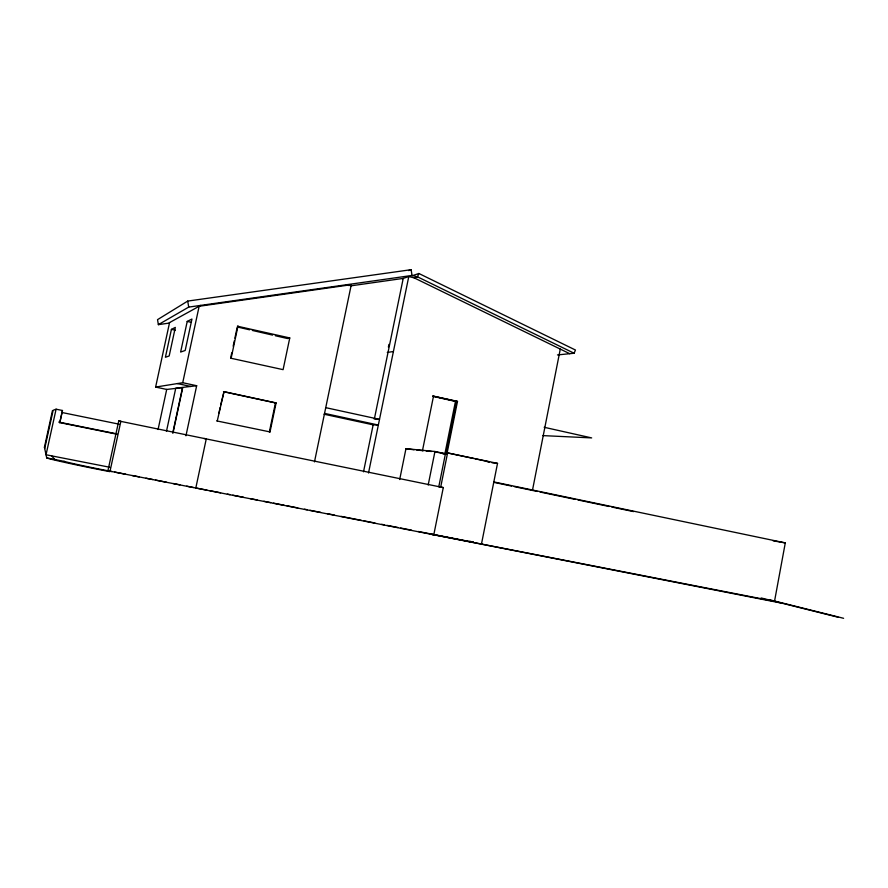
<?xml version="1.0" encoding="UTF-8"?>
<svg xmlns="http://www.w3.org/2000/svg" width="888" height="888" viewBox="0 0 888 888"><rect width="100%" height="100%" fill="white"/><g stroke="black" fill="none" stroke-linecap="round" stroke-linejoin="round"><path stroke-width="1.33" d="M493.828 481.929L785.292 542.901L774.514 601.32L431.213 534.221L433.755 534.965L443.29 487.579L118.748 420.956L107.914 470.762L782.284 603.274M532.534 489.954L560.284 349.084M481.474 544.033L497.524 463.37L445.687 452.525L438.783 486.779L443.29 487.579M428.183 485.026L434.954 451.493L445.587 453.757M444.921 453.679L455.455 401.42L457.498 401.376L447.053 453.269M445.92 454.445L456.61 401.398L432.689 396.015L457.498 401.376M440.692 487.124L447.63 452.714M399.689 479.52L405.96 448.695L434.954 451.493M422.433 450.804L433.544 395.981M388.389 347.086L388.944 344.4M363.514 471.806L373.16 424.83L378.344 425.041L324.553 413.397M374.303 419.236L403.219 278.41L350.516 285.892M368.509 473.004L408.78 276.534L414.185 277.889L569.73 353.69M314.474 461.893L351.282 284.693L199.145 306.271L182.728 382.717L155.622 387.068L169.564 322.577M276.101 402.919L275.447 402.93L269.364 431.879L270.008 431.923L276.101 402.919L224.02 391.652L220.657 404.984M237.418 326.207L289.766 337.94L283.094 369.652L230.625 358.175L231.757 352.847M218.959 412.964L220.091 407.648M233.167 346.187L234.299 340.859M234.876 338.195L237.14 327.539M224.02 391.652L217.26 420.934M231.169 358.042L237.995 325.996M185.947 435.786L196.67 385.725L182.728 382.717M195.715 488.433L206.282 438.816L203.951 438.483M171.428 329.359L165.401 357.265L169.175 355.966L175.336 327.394L171.428 329.359L175.269 330.225M158.064 429.514L166.7 389.444L182.75 387.579L172.994 432.978M187.224 321.412L180.63 352.048L185.192 350.483L191.952 319.036L187.224 321.412L190.964 322.266M166.467 431.346L175.746 388.223L196.67 385.725M172.76 432.944L182.506 387.612M44.433 447.275L52.47 410.556M44.7 448.529L53.147 410.3L56.099 409.19L62.471 410.5L59.796 422.621L62.471 410.5M56.099 409.19L46.032 454.767L109.635 467.232M557.464 354.934L574.125 353.246L575.446 350.016L418.881 273.493L412.354 275.68M418.881 273.493L417.471 276.812L414.185 277.889M574.125 353.246L417.471 276.812L412.032 275.447L411.122 269.697L187.723 301.076L157.542 319.647L158.364 324.653L168.431 323.199L200.755 305.394M158.364 324.653L188.711 307.093L412.032 275.447L402.442 278.666M348.873 285.581L351.282 284.693M408.613 270.585L411.122 269.697M289.766 337.94L287.468 338.528L275.302 335.731M387.29 352.447L393.417 351.504M375.602 419.269L379.498 419.358L325.741 407.659M542.857 435.608L591.663 437.906L544.178 427.283M414.052 449.794L405.96 448.695M416.738 450.05L423.465 450.704M426.162 450.971L431.535 451.493M434.232 451.759L445.854 453.923M442.901 453.912L445.654 454.19M486.99 461.627L489.588 461.904L475.047 458.796M492.03 462.781L497.524 463.37M118.748 420.956L120.879 421.245L109.923 471.661A55.844 1.499 11.2 0 1 46.72 457.964L44.4 447.108M773.126 540.825L785.292 542.901M46.698 457.886L64.191 461.383M111.988 471.561L107.914 470.762A38.561 1.032 11.2 0 1 64.003 461.305M114.707 472.094L125.574 474.214M132.368 475.546L139.161 476.878M145.954 478.199L152.747 479.531M155.467 480.064L166.334 482.184M173.127 483.516L179.92 484.848M186.713 486.169L193.495 487.501M196.204 488.034L207.037 490.154M209.746 490.676L220.579 492.796M227.35 494.128L230.059 494.649M232.767 495.182L243.59 497.302M250.361 498.623L257.132 499.944M263.903 501.276L270.673 502.597M273.382 503.13L284.204 505.25M286.913 505.772L297.746 507.892M304.517 509.213L307.226 509.745M309.934 510.278L320.757 512.398M327.528 513.719L334.299 515.04M341.07 516.372L361.372 520.335M364.08 520.868L374.914 522.988M381.685 524.309L384.393 524.841M387.101 525.374L397.935 527.494M400.643 528.016L411.477 530.147M418.259 531.479L473.559 542.302L469.774 541.225M58.741 422.078L116.583 433.821M59.585 422.566L117.327 434.288M61.982 412.509L119.136 424.187M216.739 420.912L270.008 431.923M493.95 482.384L511.566 486.069M514.285 486.635L537.329 491.453M540.037 492.019L575.28 499.4M577.988 499.966L609.168 506.493M611.876 507.059L633.566 511.599M445.687 452.525L473.715 458.508M155.622 387.068L166.7 389.444M223.487 391.697L275.447 402.93M324.053 414.219L373.16 424.83M177.411 383.572L190.942 386.491M432.922 396.348L455.455 401.42M237.451 327.006L249.617 329.814M252.325 330.436L272.594 335.109M770.018 599.911L843.6 618.303M761.16 597.968L838.094 617.227M51.582 455.855L54.923 459.496M187.723 301.076L188.711 307.093"/></g></svg>
